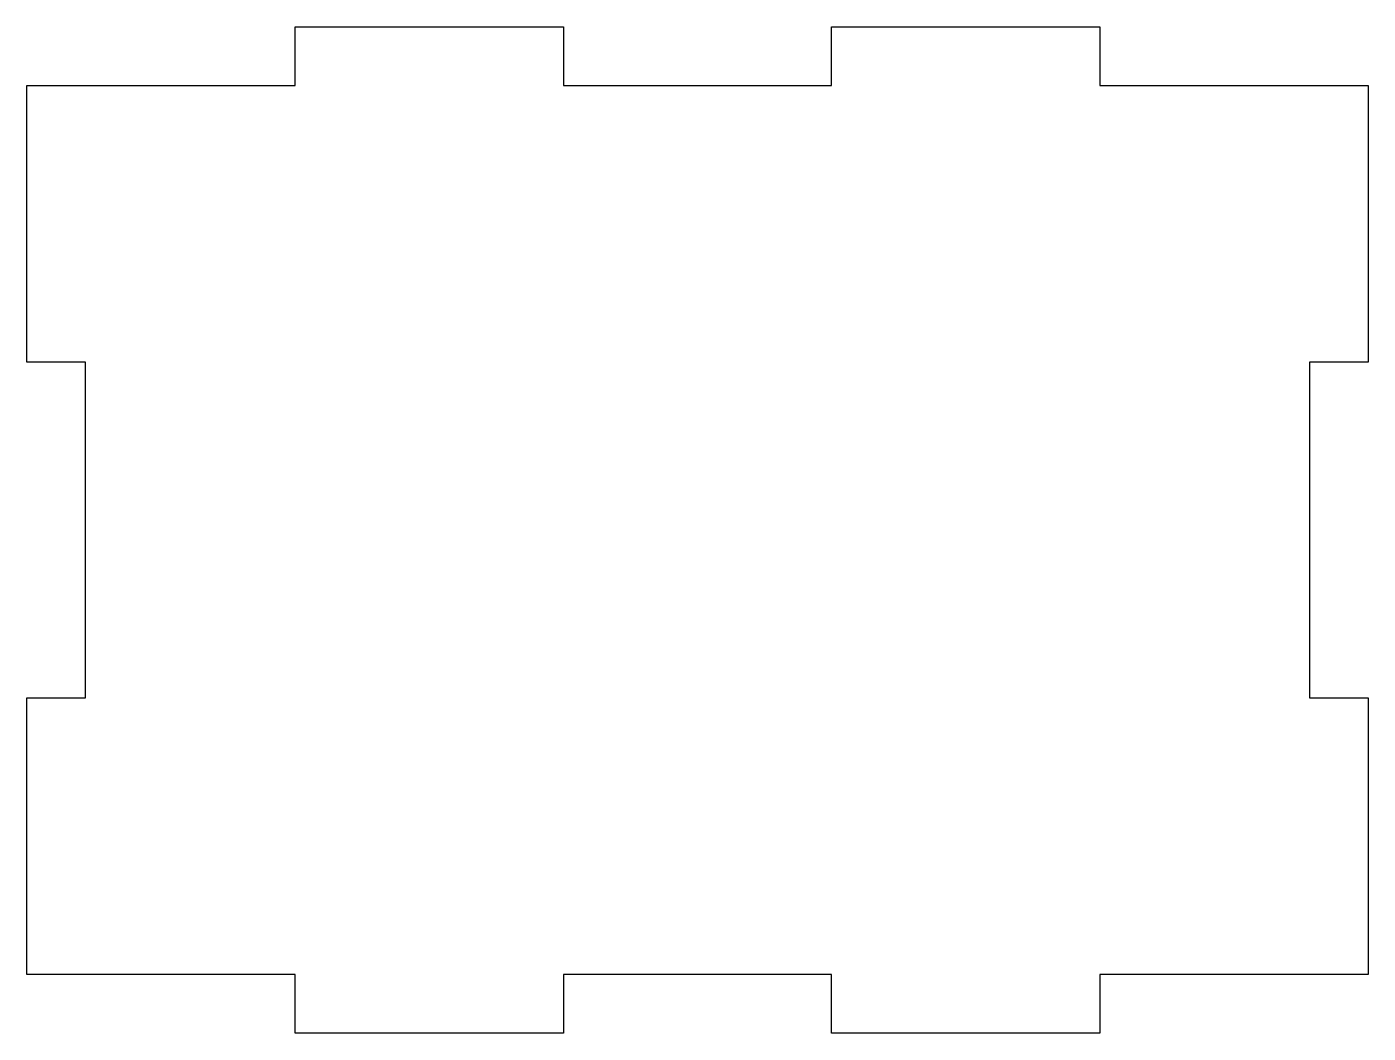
# Model space of a CAD drawing. Header units: millimetres. Extents: x 0 to 80, y -60 to 0.
import ezdxf

# ---------------------------------------------------------------- set-up
doc = ezdxf.new("R2010")
doc.units = ezdxf.units.MM
doc.layers.get('0').update_dxf_attribs({"linetype": 'CONTINUOUS'})

msp = doc.modelspace()

# ---------------------------------------------------------------- linework, layer by layer
msp.add_lwpolyline([(80, -3.5), (80, -20), (76.5, -20), (76.5, -40), (80, -40), (80, -56.5), (64, -56.5), (64, -60), (48, -60), (48, -56.5), (32, -56.5), (32, -60), (16, -60), (16, -56.5), (0, -56.5), (0, -40), (3.5, -40), (3.5, -20), (0, -20), (0, -3.5), (16, -3.5), (16, 0), (32, 0), (32, -3.5), (48, -3.5), (48, 0), (64, 0), (64, -3.5)], close=True)

doc.saveas('drawing.dxf')
